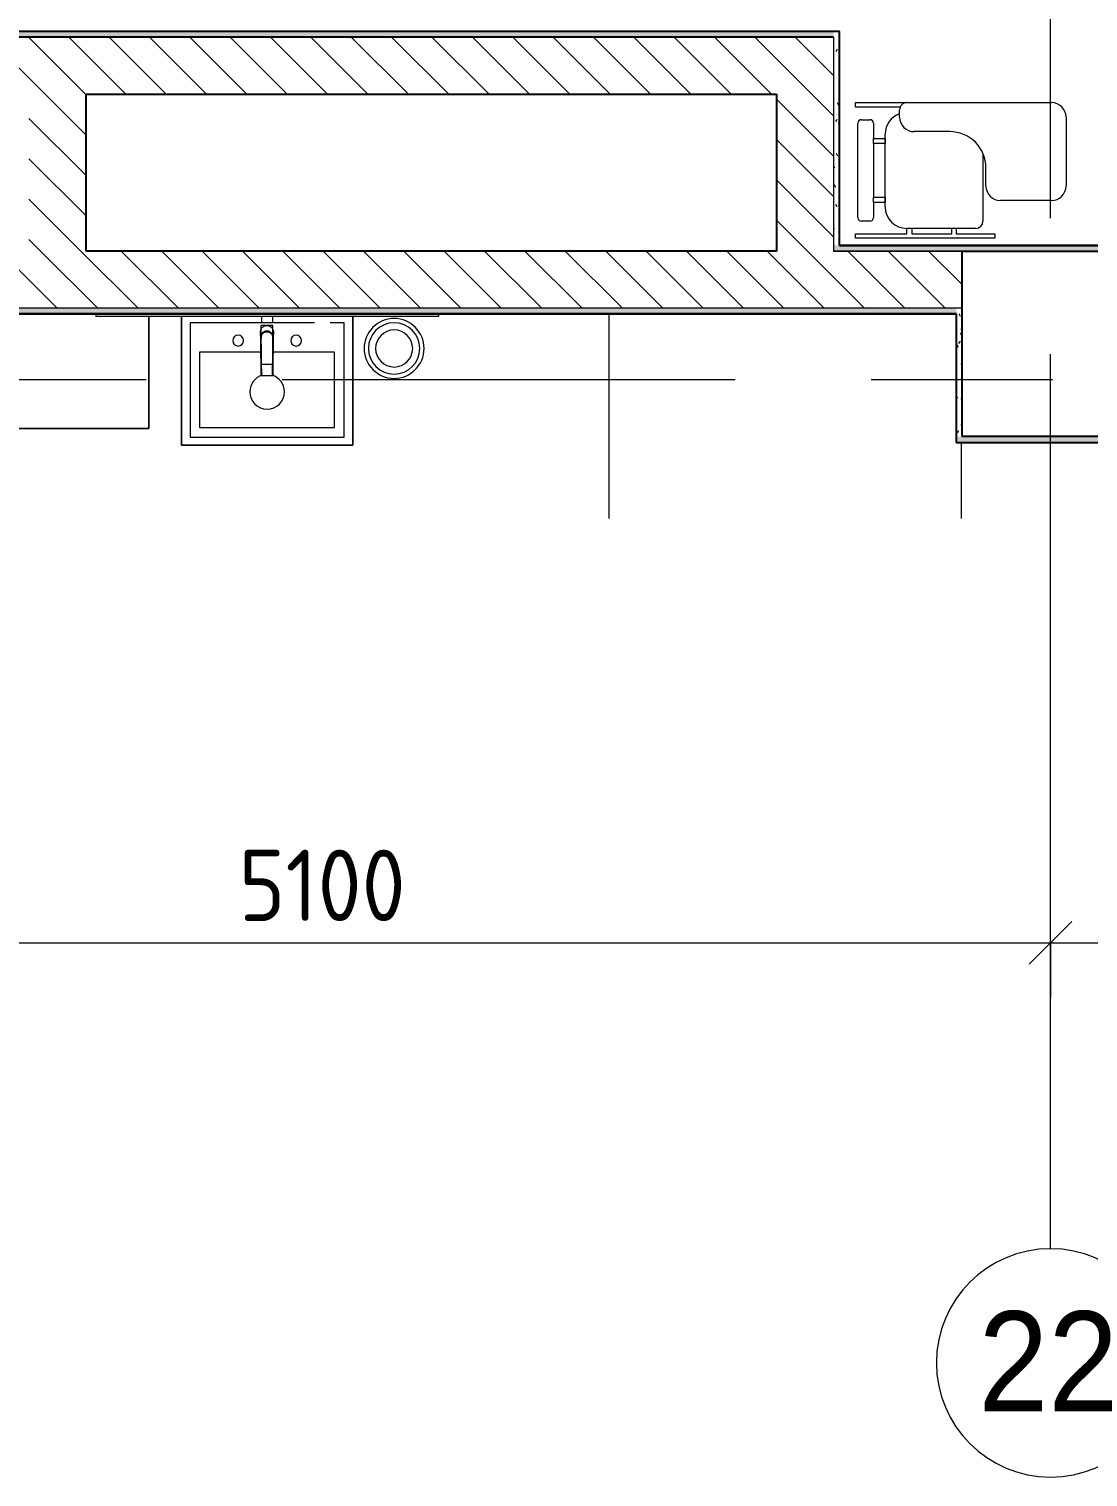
# Model space of a CAD drawing. Header units: millimetres. Extents: x 63432 to 177405, y -1987 to 27578.
# Drawn here: x 77081 to 80791, y 7255 to 12329 of the extents above; entities that cross this region are included whole.
import ezdxf

# ---------------------------------------------------------------- set-up
doc = ezdxf.new("R2010")
doc.units = ezdxf.units.MM
doc.linetypes.add('Осевая', pattern=[3175, 635, -476.25, 1587.5, -476.25])
for name, color, linetype, lineweight in [('0-1', 7, 'Continuous', 9), ('A-ANNO-DIMS', 7, 'Continuous', 9), ('A-ANNO-DIMS-100', 7, 'Continuous', 9), ('A-WALL', 7, 'Continuous', 9), ('I-WALL', 7, 'Continuous', 9), ('P-SANR-FIXT', 7, 'Continuous', 9), ('P-SANR-FIXT-1', 7, 'Continuous', 13), ('Оси', 7, 'Continuous', 9), ('Оси-1', 7, 'Continuous', 20), ('Оси-2', 7, 'Осевая', 9)]:
    doc.layers.add(name, color=color, linetype=linetype, lineweight=lineweight)
for name, color, linetype, lineweight, true_color in [('A-WALL-1', 7, 'Continuous', 25, 0x3c3c3c), ('A-WALL-FNSH-2', 7, 'Continuous', 13, 0x3c3c3c), ('I-FURN-1', 7, 'Continuous', 9, 0xf0f0f0)]:
    doc.layers.add(name, color=color, linetype=linetype, lineweight=lineweight, true_color=true_color)
doc.styles.add('Arial', font='arial.ttf', dxfattribs={"width": 0.9, "height": 350})
doc.styles.add('ISOCPEUR', font='isocpeur.ttf', dxfattribs={"width": 0.9, "height": 250})
doc.dimstyles.new('ISO-2_5_0_9К_БОЛЬШОЙ', dxfattribs={"dimscale": 304.8, "dimtxt": 248.995294, "dimasz": 0.492126, "dimexe": 0.393701, "dimexo": 0.984252, "dimgap": 0, "dimtad": 1, "dimdec": 0, "dimrnd": 10, "dimzin": 0, "dimdsep": 46, "dimtxsty": 'ISOCPEUR', "dimblk1": 'OBLIQUE', "dimblk2": 'OBLIQUE', "dimsah": 1, "dimcen": 0.09, "dimdle": 0.393701, "dimazin": 0, "dimtfac": 1, "dimtdec": 4, "dimtix": 1, "dimtmove": 0, "dimatfit": 3, "dimfxl": 1, "dimtvp": 1, "dimtolj": 1, "dimtzin": 0, "dimarcsym": 2})
pattern_1 = [(135, (0, 0), (-70.71068, -70.71068), [])]
pattern_2 = [(0, (0, 0), (121.92, 30.48), [10.058, -81.382, 10.058, -81.382, -487.68]), (0, (0, 0), (121.92, 30.48), [-182.88, 10.058, -172.822, 10.058, -81.382, -213.36]), (0, (0, 0), (121.92, 30.48), [-457.2, 10.058, -50.902, 10.058, -142.342]), (120, (45.72, 15.24), (-87.356454, 90.345817), [10.058, -81.382, 10.058, -81.382, -487.68]), (120, (45.72, 15.24), (-87.356454, 90.345817), [-182.88, 10.058, -172.822, 10.058, -81.382, -213.36]), (120, (45.72, 15.24), (-87.356454, 90.345817), [-457.2, 10.058, -50.902, 10.058, -142.342]), (240, (60.96, 76.2), (-34.563546, -120.825817), [10.058, -81.382, 10.058, -81.382, -487.68]), (240, (60.96, 76.2), (-34.563546, -120.825817), [-182.88, 10.058, -172.822, 10.058, -81.382, -213.36]), (240, (60.96, 76.2), (-34.563546, -120.825817), [-457.2, 10.058, -50.902, 10.058, -142.342])]

# ---------------------------------------------------------------- blocks, each defined once
blk = doc.blocks.new('Стол базовый прямоугольный - 1_290-25520344-План разверток пом_3_12_ Этаж 3')
at = {"layer": 'I-FURN-1'}
for p, q in [((-617.5, 440), (-617.5, -276.2)), ((617.5, -276.2), (617.5, -10))]:
    blk.add_line(p, q, dxfattribs=at)
blk = doc.blocks.new('Chair - Tablet Arm - Chair - Tablet Arm-26234702-План разверток пом_3_12_ Этаж 3')
at = {"layer": 'I-FURN-1'}
for p, q in [((-416.6, -353.4), (-416.6, 134.5)), ((-416.6, 134.5), (-401.3, 134.5)), ((-401.3, 134.5), (-401.3, -45.4)), ((-356.8, 84.1), (-356.8, 113.6)), ((-344.1, 126.3), (-13.9, 126.3)), ((-1.2, 113.6), (-1.2, 84.1)), ((43.2, 134.5), (58.6, 134.5)), ((43.2, -22.1), (43.2, 134.5)), ((58.6, 134.5), (58.6, -45.4)), ((-291, 71.4), (-344.1, 71.4)), ((-291, 30.8), (-291, 71.4)), ((-291, 71.4), (-272.7, 71.4)), ((-272.7, 71.4), (-272.7, 30.8)), ((-84.8, 71.4), (-272.7, 71.4)), ((-84.8, 30.8), (-84.8, 71.4)), ((-84.8, 71.4), (-66.9, 71.4)), ((-66.9, 71.4), (-66.9, 30.8)), ((-13.9, 71.4), (-66.9, 71.4)), ((-306, 30.8), (-291, 30.8)), ((-272.7, 30.8), (-291, 30.8)), ((-291, 30.8), (-272.7, 30.8)), ((-272.7, 30.8), (-84.8, 30.8)), ((-66.9, 30.8), (-84.8, 30.8)), ((-84.2, 30.8), (-66.9, 30.8)), ((-66.9, 30.8), (-52, 30.8)), ((-401.3, -45.4), (-382.2, -45.4)), ((-382.2, -286.7), (-382.2, -45.4)), ((7.8, -20), (33.2, -20)), ((58.6, -45.4), (58.6, -552.3)), ((-401.3, -62.4), (-401.3, -203.3)), ((-382.2, -62.4), (-401.3, -62.4)), ((-43, -195.5), (-43, -70.8)), ((-401.3, -203.3), (-382.2, -203.3)), ((-401.3, -218.4), (-401.3, -353.4)), ((-382.2, -218.4), (-401.3, -218.4)), ((-401.3, -353.4), (-416.6, -353.4)), ((-122.6, -312.1), (-356.8, -312.1)), ((-233.5, -322.5), (-170, -322.5)), ((-119.8, -312.1), (-122.6, -312.1)), ((-284.3, -552.3), (-284.3, -373.3)), ((7.8, -603.1), (-233.5, -603.1))]:
    blk.add_line(p, q, dxfattribs=at)
for centre, radius, start, end in [((-344.1, 113.6), 12.7, 90, 180), ((-13.9, 113.6), 12.7, 0, 90), ((-344.1, 84.1), 12.7, 180, 270), ((-13.9, 84.1), 12.7, 270, 0), ((-306, -45.4), 76.2, 90, 180), ((-52, -45.4), 76.2, 19.4712, 90), ((7.8, -70.8), 50.8, 90, 180), ((33.2, -45.4), 25.4, 0, 90), ((-170, -195.5), 127, 270, 360), ((-356.8, -286.7), 25.4, 180, 270), ((-233.5, -373.3), 50.8, 90, 180), ((-233.5, -552.3), 50.8, 180, 270), ((7.8, -552.3), 50.8, 270, 0)]:
    blk.add_arc(centre, radius, start, end, dxfattribs=at)
blk = doc.blocks.new('сифон - Для раковины-30615598-План разверток пом_3_12_ Этаж 3')
at = {"layer": 'P-SANR-FIXT'}
blk.add_line((200, 40), (200, -40), dxfattribs=at)
at = {"layer": 'P-SANR-FIXT-1'}
for p, q in [((191, 20), (168.5, 20)), ((168.5, -20), (191, -20))]:
    blk.add_line(p, q, dxfattribs=at)
blk = doc.blocks.new('смеситель для раковины - Default-30615600-План разверток пом_3_12_ Этаж 3')
at = {"layer": '0-1'}
for p, q in [((-20.3, 110), (-20.4, 97.4)), ((19.7, 151.6), (-19.8, 151.6)), ((19.8, 111.8), (-19.8, 111.8)), ((20.4, 97.4), (20.3, 110)), ((-22.8, 3), (-21.8, 15.6)), ((-20.7, 17.2), (-20.7, 16.7)), ((20.8, 16.7), (20.8, 17.2))]:
    blk.add_line(p, q, dxfattribs=at)
at = {"layer": '0-1', "flags": 128}
for points in [[(-19.8, 151.6), (-20, 151.6), (-20.2, 151.6), (-20.3, 151.5), (-20.4, 151.5), (-20.5, 151.4), (-20.6, 151.3), (-20.6, 151.2), (-20.7, 151.1), (-20.7, 151.1), (-20.7, 151), (-20.7, 151), (-20.8, 150.9), (-20.8, 150.6), (-20.8, 149.7), (-20.8, 148.7), (-20.8, 147.7), (-20.9, 146.7), (-20.9, 145.3), (-21.1, 93.2)], [(-19.8, 111.8), (-19.9, 111.8), (-20, 111.8), (-20.1, 111.8), (-20.1, 111.7), (-20.2, 111.7), (-20.3, 111.6), (-20.3, 111.5), (-20.3, 111.5), (-20.3, 111.4), (-20.3, 111.4), (-20.3, 111.4), (-20.3, 111.3), (-20.3, 111.2), (-20.3, 111), (-20.3, 110.8), (-20.3, 110.6), (-20.3, 110.3), (-20.3, 110)], [(12.1, -0.1), (14.4, 1.7), (18.1, 6.1), (20.4, 11.5), (21.2, 17.2), (21.2, 36.2), (21.1, 56), (21, 111.4)], [(19.7, 151.6), (20, 151.6), (20.2, 151.6), (20.4, 151.5), (20.5, 151.4), (20.6, 151.3), (20.6, 151.3), (20.7, 151.2), (20.7, 151.1), (20.7, 151.1), (20.7, 151), (20.8, 151), (20.8, 150.9), (20.8, 150.6)], [(19.8, 111.8), (19.9, 111.8), (20, 111.8), (20.1, 111.8), (20.2, 111.7), (20.2, 111.6), (20.3, 111.6), (20.3, 111.5), (20.3, 111.5), (20.3, 111.4), (20.3, 111.4), (20.3, 111.3), (20.3, 111.1), (20.3, 110.9), (20.3, 110.7), (20.3, 110.4), (20.3, 110)], [(-21.8, 15.6), (-21.7, 19.7), (-21.6, 24.4), (-21.5, 30.8), (-21.4, 37.1), (-21.3, 49.4), (-21.2, 68.8), (-21.1, 88)], [(-18.9, 7.6), (-20, 10.3), (-20.8, 13.1), (-21.1, 18.6), (-21.1, 48.6), (-21.1, 93.2)], [(21.8, 15.6), (22.1, 11.2), (22.8, 3)]]:
    blk.add_lwpolyline(points, dxfattribs=at)
at = {"layer": 'P-SANR-FIXT'}
for p, q in [((21, 151.6), (-21, 151.6)), ((-21, 151.6), (-21, -23)), ((-19.7, 144), (-19.8, 111.7)), ((19.8, 111.7), (19.7, 144)), ((21, -23), (21, 151.6)), ((-21, 19.9), (-20.8, 19.8)), ((-20.4, 22), (-20.8, 19.8)), ((19.4, 12.9), (20.4, 11.1)), ((20.8, 19.8), (20.4, 22)), ((21, 19.9), (20.8, 19.8)), ((20.9, 18.5), (20.8, 19.8)), ((20.9, 18.4), (21.1, 18.4)), ((22.5, 5), (22.9, 0.9)), ((-21, -23), (21, -23)), ((-0.6, -2.8), (0.6, -2.8))]:
    blk.add_line(p, q, dxfattribs=at)
at = {"layer": 'P-SANR-FIXT', "flags": 128}
for points in [[(-21.1, 16.9), (-21.1, 42.2), (-21, 67.6), (-20.8, 118.3), (-20.7, 143.7), (-20.7, 149.4), (-20.8, 150.2), (-20.9, 145.3), (-20.9, 138.9), (-21.1, 88.1)], [(-20.1, 88.1), (-20.1, 99.6), (-20, 111), (-20, 122.4), (-19.9, 133.8), (-19.9, 145.2)], [(19.9, 145.2), (19.9, 138.9), (19.9, 132.6), (20, 126.2), (20, 119.9), (20, 113.5), (20, 107.2), (20.1, 100.8), (20.1, 94.5), (20.1, 88.1)], [(21.1, 88.1), (20.9, 138.9), (20.9, 145.3), (20.8, 150.2), (20.7, 149.4), (20.7, 143.7), (20.8, 118.3), (21, 67.6), (21.1, 42.2), (21.1, 16.9)], [(-21.1, 18.6), (-21.1, 18.6), (-21.1, 18.6), (-21, 18.6), (-21, 18.6), (-21, 18.5), (-20.9, 18.5), (-20.9, 18.5)], [(-21.1, 18.4), (-21.1, 18), (-21.1, 17.6), (-21.1, 17.2), (-21.1, 16.8), (-21.1, 16.4)], [(-20.8, 19.8), (-20.9, 19.2), (-20.9, 18.5)], [(-15.9, 4.1), (-13.1, 1.6), (-9.8, -0.4), (-6.1, -1.8), (-2.1, -2.5), (2.1, -2.5), (6.1, -1.8), (9.8, -0.4), (11.1, 0.4)], [(11.5, 0.5), (13.1, 1.6), (15.9, 4.1)], [(21.1, 16.4), (21.1, 16.8), (21.1, 17.2), (21.1, 17.6), (21.1, 18), (21.1, 18.4)], [(22.9, 0.9), (22.7, 3.2), (22.5, 5.6), (22.3, 7.9), (22.1, 10.8), (21.8, 15.2)], [(0.6, -3.9), (0.3, -3.9), (0.1, -3.9), (-0.1, -3.9), (-0.3, -3.9), (-0.6, -3.9)]]:
    blk.add_lwpolyline(points, dxfattribs=at)
at = {"layer": 'P-SANR-FIXT'}
for centre, major_axis, ratio, start_param, end_param in [((-19.8, 109.7), (-0.5, 0.002), 0.095846, 0.017294, 1.571164), ((19.8, 109.7), (0.5, 0.002), 0.095848, 4.711795, 6.265892), ((0, 17.2), (20.8, 0), 0.98634, 3.038054, 3.141593), ((0, 17.2), (20.8, 0), 0.98634, 3.141593, 3.441377), ((0, 16.7), (20.8, 0), 0.98634, 3.141593, 3.372062), ((0, 16.7), (20.7, 0), 0.98634, 3.571127, 3.769911), ((0, 17.2), (20.8, 0), 0.98634, 3.613983, 5.358408), ((0, 16.7), (20.7, 0), 0.98634, 3.994763, 4.083653), ((0, 16.7), (20.8, 0), 0.98634, 5.376246, 5.846752), ((0, 17.2), (20.8, 0), 0.98634, 5.499139, 5.804813), ((0, 17.2), (-20.8, 0), 0.98634, 2.841808, 3.141593), ((0, 16.7), (20.8, 0), 0.98634, 6.052716, 6.283185), ((0, 17.2), (20.8, 0), 0.98634, 0, 0.103539), ((0, 16.7), (20.7, 0), 0.98634, 4.276566, 4.807479), ((0, 16.7), (20.8, 0), 0.98634, 4.9338, 5.10736)]:
    blk.add_ellipse(centre, major_axis=major_axis, ratio=ratio, start_param=start_param, end_param=end_param, dxfattribs=at)
for points, knots in [([(-19.9, 145.2), (-19.9, 146), (-19.9, 147.4), (-19.8, 149.3), (-19.8, 150.7), (-19.8, 151.5), (-19.8, 151.6), (-19.8, 151.6)], [0, 0, 0, 0, 0.1, 0.2, 0.3, 0.4, 0.4725859, 0.4725859, 0.4725859, 0.4725859]), ([(-19.8, 151.6), (-19.7, 151.6), (-19.7, 151.6), (-19.7, 151.2), (-19.7, 150), (-19.7, 148.3), (-19.7, 146.2), (-19.7, 144.8), (-19.7, 144)], [0.4728347, 0.4728347, 0.4728347, 0.4728347, 0.5, 0.6, 0.7, 0.8, 0.9, 1, 1, 1, 1]), ([(-19.8, 111.8), (-19.8, 111.8), (-19.8, 111.7), (-19.8, 110.9), (-19.8, 110.1), (-19.8, 109.7)], [0.4695548, 0.4695548, 0.4695548, 0.4695548, 0.6, 0.8, 1, 1, 1, 1]), ([(19.7, 144), (19.7, 144.8), (19.7, 146.2), (19.7, 148.3), (19.7, 150), (19.7, 151.2), (19.7, 151.6), (19.7, 151.6), (19.7, 151.6)], [0, 0, 0, 0, 0.1, 0.2, 0.3, 0.4, 0.5, 0.5274121, 0.5274121, 0.5274121, 0.5274121]), ([(19.7, 151.6), (19.8, 151.6), (19.8, 151.5), (19.8, 150.7), (19.8, 149.3), (19.9, 147.4), (19.9, 146), (19.9, 145.2)], [0.5275209, 0.5275209, 0.5275209, 0.5275209, 0.6, 0.7, 0.8, 0.9, 1, 1, 1, 1]), ([(19.8, 109.7), (19.8, 110.1), (19.8, 110.9), (19.8, 111.7), (19.8, 111.8), (19.8, 111.8)], [0, 0, 0, 0, 0.2, 0.4, 0.5304748, 0.5304748, 0.5304748, 0.5304748]), ([(-21.1, 88.1), (-21.1, 85.7), (-21.1, 82.2), (-21.1, 77.5), (-21.2, 73.9), (-21.2, 70.4), (-21.2, 66.8), (-21.2, 63.9), (-21.2, 61.5), (-21.2, 59.8), (-21.2, 58), (-21.2, 55.7), (-21.3, 52.8), (-21.3, 49.3), (-21.3, 46), (-21.3, 42.6), (-21.4, 39.4), (-21.4, 36.2), (-21.5, 32.2), (-21.5, 27.5), (-21.7, 20.9), (-21.8, 17.2), (-21.8, 15.2)], [0, 0, 0, 0, 0.083333, 0.125, 0.166667, 0.208333, 0.25, 0.291667, 0.3125, 0.333333, 0.354167, 0.375, 0.416667, 0.458333, 0.5, 0.541667, 0.583333, 0.625, 0.666667, 0.75, 0.833333, 1, 1, 1, 1]), ([(-20.4, 97.4), (-20.4, 91.1), (-20.5, 81.8), (-20.6, 69.7), (-20.6, 60), (-20.7, 52.6), (-20.8, 47.4), (-20.8, 45.2), (-20.8, 43.5), (-20.9, 41.8), (-20.9, 39.8), (-20.9, 37.7), (-20.9, 36.2), (-20.9, 35.4), (-21, 34.1), (-21, 32.6), (-21, 31), (-21, 29.7), (-21, 28.6), (-21, 27.7), (-21, 26.8), (-21.1, 25.6), (-21.1, 22.9), (-21.1, 20.4), (-21.1, 18.4)], [0, 0, 0, 0, 0.222222, 0.333333, 0.444444, 0.583333, 0.618056, 0.652778, 0.670139, 0.6875, 0.722222, 0.756944, 0.774306, 0.782986, 0.791667, 0.826389, 0.84375, 0.861111, 0.878472, 0.887153, 0.895833, 0.913194, 0.930556, 1, 1, 1, 1]), ([(-20.5, 43.6), (-20.5, 44.1), (-20.5, 44.9), (-20.5, 45.9), (-20.4, 46.5), (-20.4, 47), (-20.4, 47.6), (-20.3, 48.2), (-20.3, 49.3), (-20.3, 50.8), (-20.3, 52.7), (-20.3, 54.8), (-20.2, 57.1), (-20.2, 60.5), (-20.1, 67), (-20, 78.4), (-19.9, 90.5), (-19.9, 97.4)], [0.3665203, 0.3665203, 0.3665203, 0.3665203, 0.3928571, 0.4107143, 0.4196429, 0.4285714, 0.4375, 0.4464286, 0.4642857, 0.5, 0.5357143, 0.5714286, 0.6071429, 0.6428571, 0.7142857, 0.8571429, 1, 1, 1, 1]), ([(19.9, 97.4), (19.9, 90.5), (20, 78.4), (20.1, 66.9), (20.2, 60.3), (20.3, 57), (20.3, 54.6), (20.3, 52.6), (20.3, 50.7), (20.3, 49.2), (20.4, 48.1), (20.4, 47.4), (20.4, 46.9), (20.4, 46.4), (20.4, 45.8), (20.4, 44.6), (20.4, 43), (20.4, 41.3), (20.5, 40), (20.5, 39.2), (20.6, 38.5), (20.7, 37.9), (20.7, 37.5)], [0, 0, 0, 0, 0.1428571, 0.2857143, 0.3571429, 0.3928571, 0.4285714, 0.4642857, 0.5, 0.5357143, 0.5535714, 0.5625, 0.5714286, 0.5803571, 0.5892857, 0.6071429, 0.6428571, 0.6785714, 0.6964286, 0.7053571, 0.7142857, 0.7301718, 0.7301718, 0.7301718, 0.7301718]), ([(20.1, 88.1), (20.1, 88.2), (20.2, 88.3), (20.4, 88.2), (20.5, 88), (20.6, 87.8), (20.7, 87.5), (20.7, 87.3), (20.8, 87.1), (20.9, 87), (20.9, 86.8), (20.9, 86.7)], [0, 0, 0, 0, 0.1, 0.19375, 0.25, 0.3, 0.35, 0.4, 0.45, 0.525, 0.575, 0.575, 0.575, 0.575]), ([(21.1, 18.4), (21.1, 19.2), (21.1, 20.8), (21.1, 23.1), (21.1, 25), (21.1, 26.5), (21, 27.6), (21, 28.6), (21, 30), (21, 31.7), (21, 33.4), (21, 34.6), (20.9, 35.2), (20.9, 35.7), (20.9, 36.3), (20.9, 36.9), (20.9, 38.1), (20.9, 39.8), (20.9, 41.4), (20.8, 42.8), (20.8, 44.1), (20.8, 45.8), (20.8, 48.6), (20.7, 53.5), (20.6, 60.7), (20.6, 68.9), (20.5, 76.5), (20.5, 85.7), (20.4, 92.7), (20.4, 97.4)], [0, 0, 0, 0, 0.027778, 0.055556, 0.083333, 0.097222, 0.111111, 0.125, 0.138889, 0.166667, 0.194444, 0.208333, 0.215278, 0.222222, 0.229167, 0.236111, 0.25, 0.277778, 0.305556, 0.319444, 0.333333, 0.361111, 0.388889, 0.444444, 0.555556, 0.666667, 0.75, 0.833333, 1, 1, 1, 1]), ([(21.8, 15.2), (21.8, 16.4), (21.7, 19.4), (21.6, 24.2), (21.5, 28.2), (21.5, 30.6), (21.5, 32.4), (21.4, 34.1), (21.4, 35.8), (21.4, 37.3), (21.4, 38.7), (21.4, 39.8), (21.4, 41), (21.3, 42.6), (21.3, 44.7), (21.3, 47.5), (21.3, 50.9), (21.2, 55.1), (21.2, 60), (21.2, 65.1), (21.2, 69.9), (21.2, 74.5), (21.1, 80.6), (21.1, 85.1), (21.1, 88.1)], [0, 0, 0, 0, 0.142857, 0.285714, 0.357143, 0.392857, 0.428571, 0.464286, 0.5, 0.535714, 0.553571, 0.571429, 0.589286, 0.607143, 0.642857, 0.678571, 0.714286, 0.75, 0.785714, 0.821429, 0.857143, 0.892857, 0.928571, 1, 1, 1, 1]), ([(-21.8, 15.2), (-21.9, 13.9), (-22, 12.1), (-22.1, 10.1), (-22.2, 8.7), (-22.3, 7.5), (-22.4, 6.6), (-22.5, 5.7), (-22.6, 4.8), (-22.7, 3.8), (-22.8, 2.5), (-22.9, 1.5), (-22.9, 0.9)], [0, 0, 0, 0, 0.166667, 0.25, 0.333333, 0.416667, 0.5, 0.583333, 0.666667, 0.75, 0.833333, 1, 1, 1, 1]), ([(22.9, 0.3), (22.9, -2.5), (22.3, -6.4), (20, -11.4), (17.7, -14.7), (14.9, -17.6), (11.6, -20), (7.9, -21.7), (4.5, -22.6), (1.5, -23), (-1.9, -23), (-6, -22.4), (-10, -20.8), (-12.8, -19.1), (-14.8, -17.5), (-16.7, -15.8), (-18.8, -13.3), (-21.9, -8.1), (-22.9, -3.2), (-22.9, 0.3)], [0, 0, 0, 0, 0.111111, 0.166667, 0.222222, 0.277778, 0.333333, 0.388889, 0.444444, 0.479167, 0.513889, 0.583333, 0.652778, 0.6875, 0.722222, 0.756944, 0.791667, 0.861111, 1, 1, 1, 1]), ([(-21, 19.9), (-21, 19.7), (-21, 19.5), (-21.1, 19.2), (-21.1, 18.9), (-21.1, 18.7), (-21.1, 18.6)], [0, 0, 0, 0, 0.333333, 0.5, 0.666667, 1, 1, 1, 1]), ([(-0.6, -3.9), (-1.6, -3.9), (-3.8, -3.7), (-7, -2.8), (-10, -1.5), (-12.8, 0.2), (-15.2, 2.3), (-17.3, 4.8), (-18.7, 7.1), (-19.6, 9), (-20.1, 10.6), (-20.6, 12.1), (-21, 14.3), (-21.1, 15.9), (-21.1, 16.9)], [0, 0, 0, 0, 0.1, 0.2, 0.3, 0.4, 0.5, 0.6, 0.7, 0.75, 0.8, 0.85, 0.9, 1, 1, 1, 1]), ([(-21.1, 16.4), (-21.1, 14.3), (-20.4, 11.1), (-18.7, 7.6), (-17.5, 5.8), (-16.4, 4.5), (-15.2, 3.2), (-13.9, 2.1), (-12.5, 1), (-10.9, 0.1), (-9.2, -0.7), (-6.9, -1.7), (-3.8, -2.5), (0, -2.8), (3.8, -2.5), (6.9, -1.7), (9, -0.9), (10.1, -0.3), (10.9, 0.1), (11.7, 0.5), (12.7, 1.2), (13.9, 2), (15, 3), (15.8, 3.8), (16.4, 4.5), (17, 5.2), (17.7, 6.2), (18.6, 7.6), (19.3, 9), (19.7, 9.9), (19.9, 10.5), (20, 10.9), (20.2, 11.2), (20.3, 11.7), (20.6, 12.6), (20.8, 13.8), (21, 15.1), (21.1, 16), (21.1, 16.4)], [0, 0, 0, 0, 0.111111, 0.166667, 0.194444, 0.222222, 0.25, 0.277778, 0.305556, 0.333333, 0.361111, 0.388889, 0.444444, 0.5, 0.555556, 0.611111, 0.638889, 0.652778, 0.666667, 0.680556, 0.694444, 0.722222, 0.75, 0.763889, 0.777778, 0.791667, 0.805556, 0.833333, 0.861111, 0.875, 0.881944, 0.888889, 0.895833, 0.902778, 0.916667, 0.944444, 0.972222, 1, 1, 1, 1]), ([(-21, 19.9), (-21, 20.5), (-20.9, 21.9), (-20.9, 23.9), (-20.9, 25.6), (-20.9, 26.9), (-20.9, 27.6), (-20.9, 28.1), (-20.9, 28.7), (-20.9, 29.4), (-21, 30.9), (-21, 33.1), (-21, 35.5), (-20.9, 37.4), (-20.9, 38.5), (-20.8, 39.3), (-20.7, 40.1), (-20.7, 40.7), (-20.6, 41.2), (-20.6, 41.3)], [0, 0, 0, 0, 0.0357143, 0.0714286, 0.1071429, 0.125, 0.1339286, 0.1428571, 0.1517857, 0.1607143, 0.1785714, 0.2142857, 0.25, 0.2678571, 0.2857143, 0.2946429, 0.3035714, 0.3214286, 0.3257253, 0.3257253, 0.3257253, 0.3257253]), ([(-20.8, 14.6), (-20.7, 14.1), (-20.6, 12.9), (-20.2, 11.6), (-20, 10.9)], [0, 0, 0, 0, 0.4, 1, 1, 1, 1]), ([(-20, 10.9), (-19.6, 9.8), (-18.5, 7.4), (-17, 5.2), (-15.9, 4.1)], [0, 0, 0, 0, 0.444444, 1, 1, 1, 1]), ([(21.1, 16.9), (21.1, 15.9), (21, 13.7), (20.2, 10.6), (19, 7.6), (16.7, 3.9), (12.9, 0), (7.1, -3.1), (2.7, -3.9), (0.6, -3.9)], [0, 0, 0, 0, 0.1, 0.2, 0.3, 0.4, 0.6, 0.8, 1, 1, 1, 1]), ([(15.9, 4.1), (16.7, 5), (18.4, 7.2), (19.5, 9.5), (20, 10.9)], [0, 0, 0, 0, 0.444444, 1, 1, 1, 1]), ([(20, 10.9), (20.2, 11.4), (20.5, 12.7), (20.7, 13.9), (20.8, 14.6)], [0, 0, 0, 0, 0.444444, 1, 1, 1, 1]), ([(20.9, 33.9), (20.9, 33.6), (20.9, 32.5), (20.9, 30.9), (20.9, 29.2), (20.9, 28.3), (20.9, 27.5), (20.9, 26.8), (20.9, 25.6), (20.9, 23.9), (21, 21.9), (21, 20.5), (21, 19.9)], [0.7766981, 0.7766981, 0.7766981, 0.7766981, 0.7857143, 0.8214286, 0.8392857, 0.8571429, 0.8660714, 0.875, 0.8928571, 0.9285714, 0.9642857, 1, 1, 1, 1]), ([(-0.6, -3.9), (-0.6, -3.9), (-0.6, -3.7), (-0.6, -3.5), (-0.6, -3.1), (-0.6, -2.9), (-0.6, -2.8)], [0, 0, 0, 0, 0.363636, 0.545455, 0.727273, 1, 1, 1, 1]), ([(0.6, -3.9), (0.6, -3.9), (0.6, -3.7), (0.6, -3.5), (0.6, -3.1), (0.6, -2.9), (0.6, -2.8)], [0, 0, 0, 0, 0.363636, 0.545455, 0.727273, 1, 1, 1, 1])]:
    blk.add_open_spline(points, degree=3, knots=knots, dxfattribs=at)
for points in [[(-19.8, 111.8), (-19.8, 111.8), (-19.8, 111.8), (-19.8, 111.8)], [(19.8, 111.8), (19.8, 111.8), (19.8, 111.8), (19.8, 111.8)], [(-20.1, 88.1), (-20.4, 88.2), (-20.6, 88.2), (-20.8, 88.2)], [(-20, 85.7), (-20.1, 86.5), (-20.1, 87.3), (-20.1, 88.1)], [(20.1, 88.1), (20.1, 87.3), (20.1, 86.5), (20, 85.7)], [(-22.9, 0.9), (-22.9, 2.2), (-22.8, 3.6), (-22.6, 4.9)], [(-21.8, 15.2), (-21.8, 16.4), (-21.7, 17.6), (-21.4, 18.8)], [(-21.2, 19.5), (-21, 20.5), (-20.6, 21.4), (-20.2, 22.3)], [(-20.9, 18.4), (-21, 18.4), (-21.1, 18.4), (-21.1, 18.5)], [(-20.4, 22.5), (-20.7, 21.7), (-20.9, 20.8), (-21, 19.9)], [(-20.9, 18.3), (-20.9, 17.7), (-20.9, 16.5), (-20.8, 15.2), (-20.8, 14.6)], [(20.7, 19.9), (20.7, 17.5), (19.9, 12.6), (16.3, 6), (10.7, 1.1), (3.8, -1.6), (-3.7, -1.6), (-10.7, 1.1), (-16.3, 6), (-19.9, 12.6), (-20.7, 17.5), (-20.7, 19.9)], [(-20.4, 11.1), (-20.1, 11.7), (-19.8, 12.3), (-19.4, 12.9)], [(20.2, 22.3), (21.2, 20.1), (21.8, 17.6), (21.8, 15.2)], [(21, 19.9), (20.9, 20.8), (20.7, 21.7), (20.4, 22.5)], [(20.8, 14.6), (20.8, 15.2), (20.9, 16.5), (20.9, 17.8), (20.9, 18.4)], [(21.1, 18.5), (21.1, 18.5), (21, 18.5), (20.9, 18.5)], [(21.1, 18.5), (21.1, 18.6), (21.1, 18.7), (21.1, 18.9), (21.1, 19.2), (21.1, 19.4), (21, 19.6), (21, 19.8), (21, 19.9)], [(-3, -2.5), (-2.2, -2.7), (-1.4, -2.7), (-0.6, -2.8)]]:
    blk.add_open_spline(points, degree=3, dxfattribs=at)
blk = doc.blocks.new('мусорная корзина - Round_ Metal-30590745-План разверток пом_3_12_ Этаж 3')
at = {"layer": 'P-SANR-FIXT'}
for radius, start, end in [(105, 0, 180), (90, 360, 180), (65, 0, 180), (105, 180, 360), (90, 180, 360), (65, 180, 360)]:
    blk.add_arc((0, 0), radius, start, end, dxfattribs=at)
blk = doc.blocks.new('Мойка кухонная - Раковина Roca Victoria-N Unik 600х460 мм-30768662-План разверток пом_3_12_ Этаж 3')
at = {"layer": 'P-SANR-FIXT'}
for p, q in [((166, 0), (-270, 0)), ((-270, 0), (-270, -400)), ((270, 0), (221, 0)), ((270, -400), (270, 0)), ((-20.5, -102.3), (-236.6, -102.3)), ((-236.6, -102.3), (-236.6, -366.4)), ((236.1, -102.3), (19.4, -102.3)), ((236.1, -366.4), (236.1, -102.3)), ((-270, -400), (270, -400)), ((-236.6, -366.4), (236.1, -366.4))]:
    blk.add_line(p, q, dxfattribs=at)
for centre, radius, start, end in [((-101.6, -61.9), 19, 90, 180), ((-101.6, -61.9), 19, 360, 90), ((101.6, -61.9), 19.1, 360, 180), ((-101.6, -61.9), 19, 180, 270), ((-101.6, -61.9), 19.1, 270, 360), ((101.6, -61.9), 19.1, 180, 360), ((0, -241.3), 60.5, 106.4507, 180), ((0, -241.3), 60.5, 360, 72.9655), ((0, -241.3), 60.5, 180, 360)]:
    blk.add_arc(centre, radius, start, end, dxfattribs=at)
blk = doc.blocks.new('1_113 тумба - 1_113 тумба-31126920-План разверток пом_3_12_ Этаж 3')
at = {"layer": 'I-FURN-1'}
for p, q in [((-392.1, 1500), (0, 1500)), ((0, 1500), (-392.1, 1500)), ((-392.1, 1500), (0, 1500)), ((0, 1500), (0, 0)), ((0, 1000), (0, 1500)), ((0, 1500), (0, 1000)), ((-400, 0), (-400, 1314)), ((-400, 1314), (-400, 1000)), ((-400, 1000), (-400, 1314)), ((0, 1000), (-400, 1000)), ((-400, 1000), (-400, 500)), ((-400, 500), (-400, 1000)), ((-400, 1000), (0, 1000)), ((-400, 1000), (0, 1000)), ((0, 1000), (-400, 1000)), ((0, 500), (0, 1000)), ((0, 1000), (0, 500)), ((-400, 500), (0, 500)), ((0, 500), (-400, 500)), ((0, 500), (-400, 500)), ((-400, 500), (-400, 0)), ((-400, 0), (-400, 500)), ((-400, 500), (0, 500)), ((0, 0), (0, 500)), ((0, 500), (0, 0)), ((0, 0), (-400, 0)), ((-400, 0), (0, 0)), ((0, 0), (-400, 0))]:
    blk.add_line(p, q, dxfattribs=at)
blk = doc.blocks.new('Ось сетки - D8-29747960-План разверток пом_3_12_ Этаж 3')
at = {"layer": 'Оси-1'}
for start, end in [(360, 180), (180, 360)]:
    blk.add_arc((0, 0), 4, start, end, dxfattribs=at)
blk = doc.blocks.new('DIMBLOCK11-План разверток пом_3_12_ Этаж 3')
at = {"layer": 'A-ANNO-DIMS-100'}
for p, q in [((75560, 8932.3), (75560, 9246.2)), ((80660, 8932.3), (80660, 9246.2)), ((75560, 9126.2), (80660, 9126.2)), ((75560, 9126.2), (75560, 8932.3)), ((80660, 9126.2), (80660, 8932.3))]:
    blk.add_line(p, q, dxfattribs=at)
at = {"layer": 'A-ANNO-DIMS-100', "lineweight": 20}
for p, q in [((75560, 9126.2), (75635, 9201.2)), ((80660, 9126.2), (80735, 9201.2)), ((75560, 9126.2), (75485, 9051.2)), ((80660, 9126.2), (80585, 9051.2))]:
    blk.add_line(p, q, dxfattribs=at)
at = {"layer": 'A-ANNO-DIMS-100', "color": 0, "insert": (77815.5, 9452.8), "char_height": 250, "width": 706.764, "attachment_point": 1, "line_spacing_factor": 1.149209, "style": 'ISOCPEUR'}
blk.add_mtext('5100', dxfattribs=at)
blk = doc.blocks.new('_Oblique')
at = {"color": 0, "linetype": 'ByBlock', "lineweight": -2}
blk.add_line((-0.5, -0.5), (0.5, 0.5), dxfattribs=at)
blk = doc.blocks.new('DIMBLOCK12-План разверток пом_3_12_ Этаж 3')
at = {"layer": 'A-ANNO-DIMS-100'}
for p, q in [((80660, 8932.3), (80660, 9246.2)), ((84560, 8932.3), (84560, 9246.2)), ((80660, 9126.2), (84560, 9126.2)), ((80660, 9126.2), (80660, 8932.3)), ((84560, 9126.2), (84560, 8932.3))]:
    blk.add_line(p, q, dxfattribs=at)
at = {"layer": 'A-ANNO-DIMS-100', "lineweight": 20}
for p, q in [((80660, 9126.2), (80735, 9201.2)), ((84560, 9126.2), (84635, 9201.2)), ((80660, 9126.2), (80585, 9051.2)), ((84560, 9126.2), (84485, 9051.2))]:
    blk.add_line(p, q, dxfattribs=at)
at = {"layer": 'A-ANNO-DIMS-100', "color": 0, "insert": (82294, 9452.8), "char_height": 250, "width": 758.478, "attachment_point": 1, "line_spacing_factor": 1.149209, "style": 'ISOCPEUR'}
blk.add_mtext('3900', dxfattribs=at)

msp = doc.modelspace()

# ---------------------------------------------------------------- hatches: boundary and pattern name
at = {"layer": 'I-WALL'}
h = msp.add_hatch(dxfattribs=at)
h.set_pattern_fill('FP_30', color=256, style=0, pattern_type=2)
h.set_pattern_definition(pattern_2)
h.paths.add_polyline_path([(78370.2, 12300), (79900, 12300), (79900, 12320), (73520, 12320), (73520, 12300), (78009.6, 12300)])
h = msp.add_hatch(dxfattribs=at)
h.set_pattern_fill('FP_4', color=256, style=0, pattern_type=2)
h.set_pattern_definition(pattern_1)
h.paths.add_polyline_path([(79452, 12100), (79700, 12100), (79700, 12300), (73540, 12300), (73540, 12100), (78730.8, 12100)])
h = msp.add_hatch(dxfattribs=at)
h.set_pattern_fill('FP_4', color=256, style=0, pattern_type=2)
h.set_pattern_definition(pattern_1)
h.paths.add_polyline_path([(79900, 11550), (79900, 12300), (79700, 12300), (79700, 11550)])
h = msp.add_hatch(dxfattribs=at)
h.set_pattern_fill('FP_30', color=256, style=0, pattern_type=2)
h.set_pattern_definition(pattern_2)
h.paths.add_polyline_path([(79900, 11570), (79920, 11570), (79920, 12320), (79900, 12320), (79900, 11664.9)])
h = msp.add_hatch(dxfattribs=at)
h.set_pattern_fill('FP_4', color=256, style=0, pattern_type=2)
h.set_pattern_definition(pattern_1)
h.paths.add_polyline_path([(77280.5, 11550), (77280.5, 12100), (77080.5, 12100), (77080.5, 11550)])
h = msp.add_hatch(dxfattribs=at)
h.set_pattern_fill('FP_30', color=256, style=0, pattern_type=2)
h.set_pattern_definition(pattern_2)
h.paths.add_polyline_path([(82336.9, 11550), (83550, 11550), (83550, 11570), (79900, 11570), (79900, 11550), (81615.7, 11550)])
h = msp.add_hatch(dxfattribs=at)
h.set_pattern_fill('FP_4', color=256, style=0, pattern_type=2)
h.set_pattern_definition(pattern_1)
h.paths.add_polyline_path([(80330, 11350), (80350, 11350), (80350, 11550), (75480, 11550), (75480, 11350), (80173.3, 11350)])
h = msp.add_hatch(dxfattribs=at)
h.set_pattern_fill('FP_30', color=256, style=0, pattern_type=2)
h.set_pattern_definition(pattern_2)
h.paths.add_polyline_path([(80329, 11330), (80330, 11330), (80330, 11350), (75980, 11350), (75980, 11330), (80173.3, 11330)])
h = msp.add_hatch(dxfattribs=at)
h.set_pattern_fill('FP_30', color=256, style=0, pattern_type=2)
h.set_pattern_definition(pattern_2)
h.paths.add_polyline_path([(80350, 10900), (80350, 11350), (80330, 11350), (80330, 10900)])
h = msp.add_hatch(dxfattribs=at)
h.set_pattern_fill('FP_30', color=256, style=0, pattern_type=2)
h.set_pattern_definition(pattern_2)
h.paths.add_polyline_path([(84459, 10880), (84460, 10880), (84460, 10900), (80330, 10900), (80330, 10880), (83779.3, 10880)])

# ---------------------------------------------------------------- linework, layer by layer
at = {"layer": 'A-WALL'}
for p, q in [((79900, 12300), (79900, 11550)), ((80350, 11550), (79900, 11550)), ((79900, 11550), (80350, 11550)), ((80350, 11350), (75980, 11350))]:
    msp.add_line(p, q, dxfattribs=at)
at = {"layer": 'A-WALL-1'}
for p, q in [((79920, 12320), (73520, 12320)), ((79900, 12300), (73540, 12300)), ((79920, 11570), (79920, 12320)), ((77280.5, 12100), (79700, 12100)), ((77280.5, 11550), (77280.5, 12100)), ((79700, 12100), (79700, 11550)), ((79920, 11570), (83550, 11570)), ((79700, 11550), (77280.5, 11550)), ((80350, 11550), (80850, 11550)), ((80350, 10900), (80350, 11550)), ((80330, 11330), (76000, 11330)), ((80330, 10880), (80330, 11330)), ((80330, 10880), (84460, 10880)), ((80850, 10900), (80350, 10900))]:
    msp.add_line(p, q, dxfattribs=at)
at = {"layer": 'A-WALL-FNSH-2'}
for p, q in [((79921, 12321), (73519, 12321)), ((79921, 11571), (79921, 12321)), ((83549, 11571), (79921, 11571)), ((76001, 11329), (77315, 11329)), ((77315, 11329), (77315, 11330)), ((78515, 11330), (78515, 11329)), ((78515, 11329), (80329, 11329)), ((80329, 11329), (80329, 10879)), ((80329, 10879), (84459, 10879))]:
    msp.add_line(p, q, dxfattribs=at)
at = {"layer": 'I-FURN-1'}
for p, q in [((77615, 11330), (77875, 11330)), ((77615, 11321), (77615, 10870)), ((77615, 10870), (77615, 11321)), ((77955, 11330), (78215, 11330)), ((78215, 10870), (78215, 11321)), ((78215, 11321), (78215, 10870)), ((77615, 10870), (78215, 10870)), ((78215, 10870), (77615, 10870))]:
    msp.add_line(p, q, dxfattribs=at)
at = {"layer": 'I-WALL'}
for p, q in [((77315, 11329), (78515, 11329)), ((77315, 11329), (77315, 11321)), ((78515, 11321), (77315, 11321)), ((78515, 11329), (78515, 11321))]:
    msp.add_line(p, q, dxfattribs=at)
at = {"layer": 'Оси'}
msp.add_line((80660, 8054.5), (80660, 10554.5), dxfattribs=at)
at = {"layer": 'Оси-2'}
for p, q in [((80660, 10554.5), (80660, 24890.1)), ((67331.7, 11100), (87551.6, 11100))]:
    msp.add_line(p, q, dxfattribs=at)

# ---------------------------------------------------------------- block references
at = {"layer": 'I-FURN-1'}
for name, p, rotation in [('Chair - Tablet Arm - Chair - Tablet Arm-26234702-План разверток пом_3_12_ Этаж 3', (80111.1, 12011.8), 89.99999999999979), ('1_113 тумба - 1_113 тумба-31126920-План разверток пом_3_12_ Этаж 3', (76001, 10928.9), 270.0000000000002)]:
    msp.add_blockref(name, p, dxfattribs=dict(at, rotation=rotation))
msp.add_blockref('Стол базовый прямоугольный - 1_290-25520344-План разверток пом_3_12_ Этаж 3', (79730, 10890), dxfattribs=at)
at = {"layer": 'P-SANR-FIXT'}
for name, p, rotation in [('сифон - Для раковины-30615598-План разверток пом_3_12_ Этаж 3', (77915, 11130), 89.99999999999964), ('смеситель для раковины - Default-30615600-План разверток пом_3_12_ Этаж 3', (77914.4, 11266.3), 180)]:
    msp.add_blockref(name, p, dxfattribs=dict(at, rotation=rotation))
for name, p in [('Мойка кухонная - Раковина Roca Victoria-N Unik 600х460 мм-30768662-План разверток пом_3_12_ Этаж 3', (77915, 11298.5)), ('мусорная корзина - Round_ Metal-30590745-План разверток пом_3_12_ Этаж 3', (78360, 11209))]:
    msp.add_blockref(name, p, dxfattribs=at)
at = {"layer": 'Оси-1', "xscale": 99.99999999999993, "yscale": 99.99999999999993, "zscale": 99.99999999999993}
msp.add_blockref('Ось сетки - D8-29747960-План разверток пом_3_12_ Этаж 3', (80660, 7654.5), dxfattribs=at)

# ---------------------------------------------------------------- texts
at = {"layer": 'Оси', "insert": (80407.4, 7835.2), "char_height": 350, "width": 606.076, "attachment_point": 1, "style": 'Arial'}
msp.add_mtext('22', dxfattribs=at)

# ---------------------------------------------------------------- dimensions: what is measured, and where the dimension line sits
at = {"layer": 'A-ANNO-DIMS'}
for base, p1, p2, override, picture, middle in [((80660, 9126.2), (75560, 9232.3), (80660, 9232.3), {"dimpost": '<>', "dimfxl": 5100}, 'DIMBLOCK11-План разверток пом_3_12_ Этаж 3', (78110, 9251.2)), ((84560, 9126.2), (80660, 9232.3), (84560, 9232.3), {"dimpost": '<>', "dimfxl": 3900}, 'DIMBLOCK12-План разверток пом_3_12_ Этаж 3', (82610, 9251.2))]:
    dim = msp.add_linear_dim(base=base, p1=p1, p2=p2, dimstyle='ISO-2_5_0_9К_БОЛЬШОЙ', override=override, dxfattribs=at)
    dim.commit()
    dim.dimension.update_dxf_attribs({"geometry": picture, "text_midpoint": middle})

doc.saveas('drawing.dxf')
